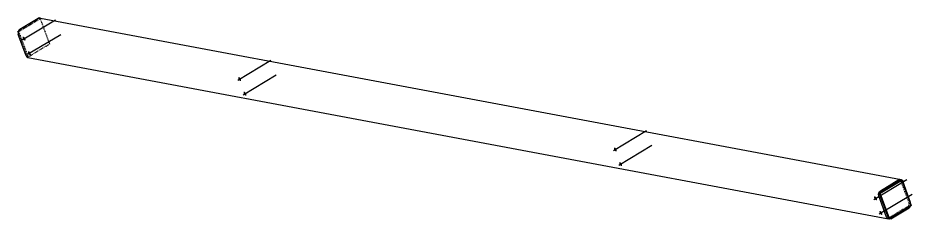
# Model space of a CAD drawing. Header units: millimetres. Extents: x 5 to 26005, y 5 to 648.
# Drawn here: x 23198 to 26005, y 14 to 648 of the extents above; entities that cross this region are included whole.
import ezdxf

# ---------------------------------------------------------------- set-up
doc = ezdxf.new("R2010")
doc.units = ezdxf.units.MM
doc.linetypes.add('DXK_LINE_DOT2', pattern=[3.9198, 1.9599, -1.9599])
doc.layers.add('STÅL', color=7, linetype='Continuous')

msp = doc.modelspace()

# ---------------------------------------------------------------- hatches: boundary and pattern name
at = {"layer": 'STÅL', "linetype": 'Continuous'}
for points in [[(23220.1, 584), (23220.8, 582.7), (23221.3, 581.4), (23221.7, 580.1), (23221.8, 579), (23221.8, 577.9), (23221.6, 577.1), (23221.2, 576.5), (23220.6, 576.1), (23219.8, 576.1), (23219, 576.2), (23218.1, 576.7), (23217.1, 577.4), (23216.2, 578.3), (23215.3, 579.4), (23214.4, 580.6), (23213.8, 581.9), (23213.2, 583.2), (23212.9, 584.4), (23212.7, 585.6), (23212.7, 586.6), (23212.9, 587.5), (23213.4, 588.1), (23214, 588.4), (23214.7, 588.5), (23215.5, 588.3), (23216.4, 587.9), (23217.4, 587.2), (23218.4, 586.3), (23219.3, 585.2)], [(23236.8, 538.1), (23237.5, 536.8), (23238, 535.5), (23238.4, 534.2), (23238.5, 533.1), (23238.5, 532), (23238.3, 531.2), (23237.9, 530.6), (23237.3, 530.2), (23236.5, 530.1), (23235.7, 530.3), (23234.8, 530.8), (23233.8, 531.5), (23232.9, 532.4), (23232, 533.5), (23231.2, 534.7), (23230.5, 535.9), (23229.9, 537.2), (23229.6, 538.5), (23229.4, 539.7), (23229.4, 540.7), (23229.7, 541.5), (23230.1, 542.1), (23230.7, 542.5), (23231.4, 542.6), (23232.2, 542.4), (23233.2, 542), (23234.1, 541.3), (23235.1, 540.4), (23236, 539.3)], [(23896.8, 456.8), (23897.5, 455.5), (23898.1, 454.2), (23898.4, 453), (23898.6, 451.8), (23898.6, 450.8), (23898.3, 449.9), (23897.9, 449.3), (23897.3, 449), (23896.6, 448.9), (23895.7, 449.1), (23894.8, 449.5), (23893.9, 450.2), (23892.9, 451.1), (23892, 452.2), (23891.2, 453.4), (23890.5, 454.7), (23890, 456), (23889.6, 457.3), (23889.4, 458.4), (23889.5, 459.4), (23889.7, 460.3), (23890.1, 460.9), (23890.7, 461.2), (23891.4, 461.3), (23892.3, 461.2), (23893.2, 460.7), (23894.2, 460), (23895.1, 459.1), (23896, 458)], [(23913.5, 410.9), (23914.2, 409.6), (23914.8, 408.3), (23915.1, 407.1), (23915.3, 405.9), (23915.3, 404.9), (23915, 404), (23914.6, 403.4), (23914, 403.1), (23913.3, 403), (23912.5, 403.2), (23911.5, 403.6), (23910.6, 404.3), (23909.6, 405.2), (23908.7, 406.3), (23907.9, 407.5), (23907.2, 408.8), (23906.7, 410.1), (23906.3, 411.3), (23906.2, 412.5), (23906.2, 413.5), (23906.4, 414.4), (23906.8, 415), (23907.4, 415.3), (23908.2, 415.4), (23909, 415.2), (23909.9, 414.8), (23910.9, 414.1), (23911.8, 413.2), (23912.7, 412.1)], [(25076.3, 235.2), (25077, 233.9), (25077.5, 232.6), (25077.9, 231.3), (25078, 230.2), (25078, 229.2), (25077.8, 228.3), (25077.3, 227.7), (25076.8, 227.4), (25076, 227.3), (25075.2, 227.4), (25074.3, 227.9), (25073.3, 228.6), (25072.3, 229.5), (25071.4, 230.6), (25070.6, 231.8), (25069.9, 233.1), (25069.4, 234.4), (25069, 235.6), (25068.9, 236.8), (25068.9, 237.8), (25069.1, 238.7), (25069.5, 239.3), (25070.1, 239.6), (25070.9, 239.7), (25071.7, 239.5), (25072.6, 239.1), (25073.6, 238.4), (25074.5, 237.5), (25075.4, 236.4)], [(25093, 189.3), (25093.7, 188), (25094.2, 186.7), (25094.6, 185.4), (25094.7, 184.3), (25094.7, 183.2), (25094.5, 182.4), (25094.1, 181.8), (25093.5, 181.4), (25092.7, 181.3), (25091.9, 181.5), (25091, 182), (25090, 182.7), (25089.1, 183.6), (25088.2, 184.7), (25087.3, 185.9), (25086.7, 187.2), (25086.1, 188.5), (25085.8, 189.7), (25085.6, 190.9), (25085.6, 191.9), (25085.8, 192.7), (25086.3, 193.3), (25086.9, 193.7), (25087.6, 193.8), (25088.4, 193.6), (25089.4, 193.2), (25090.3, 192.5), (25091.3, 191.6), (25092.2, 190.5)], [(25893.1, 81.7), (25893.8, 80.4), (25894.3, 79.1), (25894.7, 77.9), (25894.8, 76.7), (25894.8, 75.7), (25894.6, 74.8), (25894.1, 74.2), (25893.6, 73.9), (25892.8, 73.8), (25892, 74), (25891.1, 74.4), (25890.1, 75.1), (25889.2, 76), (25888.3, 77.1), (25887.4, 78.3), (25886.7, 79.6), (25886.2, 80.9), (25885.8, 82.1), (25885.7, 83.3), (25885.7, 84.3), (25885.9, 85.2), (25886.4, 85.8), (25886.9, 86.1), (25887.7, 86.2), (25888.5, 86), (25889.4, 85.6), (25890.4, 84.9), (25891.3, 84), (25892.3, 82.9)], [(25909.8, 35.8), (25910.5, 34.5), (25911, 33.2), (25911.4, 31.9), (25911.5, 30.8), (25911.5, 29.7), (25911.3, 28.9), (25910.9, 28.3), (25910.3, 27.9), (25909.5, 27.9), (25908.7, 28), (25907.8, 28.5), (25906.8, 29.2), (25905.9, 30.1), (25905, 31.2), (25904.1, 32.4), (25903.5, 33.7), (25902.9, 35), (25902.6, 36.2), (25902.4, 37.4), (25902.4, 38.4), (25902.6, 39.3), (25903.1, 39.9), (25903.7, 40.2), (25904.4, 40.3), (25905.2, 40.1), (25906.2, 39.7), (25907.1, 39), (25908.1, 38.1), (25909, 37)]]:
    msp.add_hatch(color=96, dxfattribs=at).paths.add_polyline_path(points)

# ---------------------------------------------------------------- linework, layer by layer
at = {"layer": 'STÅL', "color": 2, "linetype": 'Continuous'}
for p, q in [((23204.3, 611.6), (23261.7, 646.4)), ((23265.5, 647.7), (23261.7, 646.4)), ((23269.3, 647.1), (23265.5, 647.7)), ((23269.3, 647.1), (25970.8, 139.5)), ((23197.8, 604.6), (23199.5, 605.6)), ((23197.8, 604.6), (23199, 604.3)), ((23198.7, 602.2), (23197.8, 604.6)), ((23199, 604.7), (23198.3, 600)), ((23198.3, 600), (23199.1, 595.6)), ((23201.1, 608.7), (23199, 604.7)), ((23223.5, 528.5), (23199.1, 595.6)), ((23204.3, 611.6), (23201.1, 608.7)), ((23223.5, 528.5), (23225.7, 524.8)), ((23225.7, 524.8), (23228.9, 522.6)), ((23228.9, 522.6), (25930.5, 14.9)), ((25970.2, 137.5), (25902.2, 96.4)), ((25905.1, 95.8), (25973, 137)), ((25905.9, 104), (25963.3, 138.7)), ((25963.3, 138.7), (25967.1, 140)), ((25967.1, 140), (25970.8, 139.5)), ((25970.2, 137.5), (25973, 137)), ((25970.8, 139.5), (25974, 137.2)), ((25973, 137), (26002, 57.5)), ((25974, 137.2), (25976.2, 133.6)), ((26000.6, 66.5), (25976.2, 133.6)), ((25899.9, 92.4), (25900.6, 97)), ((25900.7, 87.9), (25899.9, 92.4)), ((25900.6, 97), (25902.7, 101.1)), ((25925.1, 20.8), (25900.7, 87.9)), ((25902.2, 96.4), (25931.1, 16.9)), ((25902.2, 96.4), (25905.1, 95.8)), ((25902.7, 101.1), (25905.9, 104)), ((25934, 16.4), (25905.1, 95.8)), ((26002, 57.5), (25934, 16.4)), ((26000.2, 56.4), (25998.6, 53.3)), ((26001.4, 62), (26000.6, 66.5)), ((26001.1, 59.9), (26001.4, 62)), ((25938, 15.7), (25995.4, 50.4)), ((25998.6, 53.3), (25995.4, 50.4)), ((25927.3, 17.2), (25925.1, 20.8)), ((25930.5, 14.9), (25927.3, 17.2)), ((25934.3, 14.4), (25930.5, 14.9)), ((25931.1, 16.9), (25934, 16.4)), ((25938, 15.7), (25934.3, 14.4))]:
    msp.add_line(p, q, dxfattribs=at)
at = {"layer": 'STÅL', "color": 7, "linetype": 'DXK_LINE_DOT2'}
for p, q in [((23199.5, 605.6), (23265.8, 645.7)), ((23268.6, 645.2), (23200.6, 604)), ((23265.8, 645.7), (23268.6, 645.2)), ((23297.6, 565.7), (23268.6, 645.2)), ((23226.7, 525.1), (23198.7, 602.2)), ((23199, 604.3), (23200.6, 604)), ((23200.6, 604), (23229.6, 524.6)), ((23229.6, 524.6), (23297.6, 565.7)), ((23226.7, 525.1), (23229.6, 524.6)), ((25907.8, 98.7), (25965.2, 133.4)), ((25965.2, 133.4), (25967.1, 134.1)), ((25967.1, 134.1), (25968, 133.9)), ((25968, 133.9), (25969, 133.8)), ((25970.6, 132.7), (25969, 133.8)), ((25971.7, 130.9), (25970.6, 132.7)), ((25996.1, 63.8), (25971.7, 130.9)), ((25905.2, 95.2), (25904.8, 92.9)), ((25904.8, 92.9), (25905.2, 90.7)), ((25905.2, 95.3), (25906.2, 97.2)), ((25905.2, 95.2), (25905.2, 95.3)), ((25929.6, 23.5), (25905.2, 90.7)), ((25906.2, 97.2), (25907.8, 98.7)), ((25993.5, 55.7), (25995.1, 57.2)), ((25995.1, 57.2), (25996.1, 59.2)), ((25996.5, 61.5), (25996.1, 63.8)), ((25996.1, 59.2), (25996.5, 61.5)), ((26000.7, 57.4), (26000.2, 56.4)), ((26000.7, 57.4), (26001.1, 59.9)), ((25936.1, 21), (25993.5, 55.7)), ((25929.6, 23.5), (25930.7, 21.7)), ((25930.7, 21.7), (25932.3, 20.6)), ((25932.3, 20.6), (25932.4, 20.6)), ((25932.4, 20.6), (25934.2, 20.3)), ((25934.2, 20.3), (25936.1, 21))]:
    msp.add_line(p, q, dxfattribs=at)
at = {"layer": 'STÅL', "color": 96, "linetype": 'Continuous'}
for p, q in [((23211.6, 578.9), (23315.4, 641.7)), ((23228.3, 532.9), (23332.2, 595.8)), ((23888.4, 451.7), (23992.2, 514.5)), ((23905.1, 405.8), (24008.9, 468.6)), ((25067.8, 230.1), (25171.6, 292.9)), ((25084.5, 184.1), (25188.3, 247)), ((25884.6, 76.6), (25988.4, 139.4)), ((25901.3, 30.7), (26005.2, 93.5))]:
    msp.add_line(p, q, dxfattribs=at)

doc.saveas('drawing.dxf')
